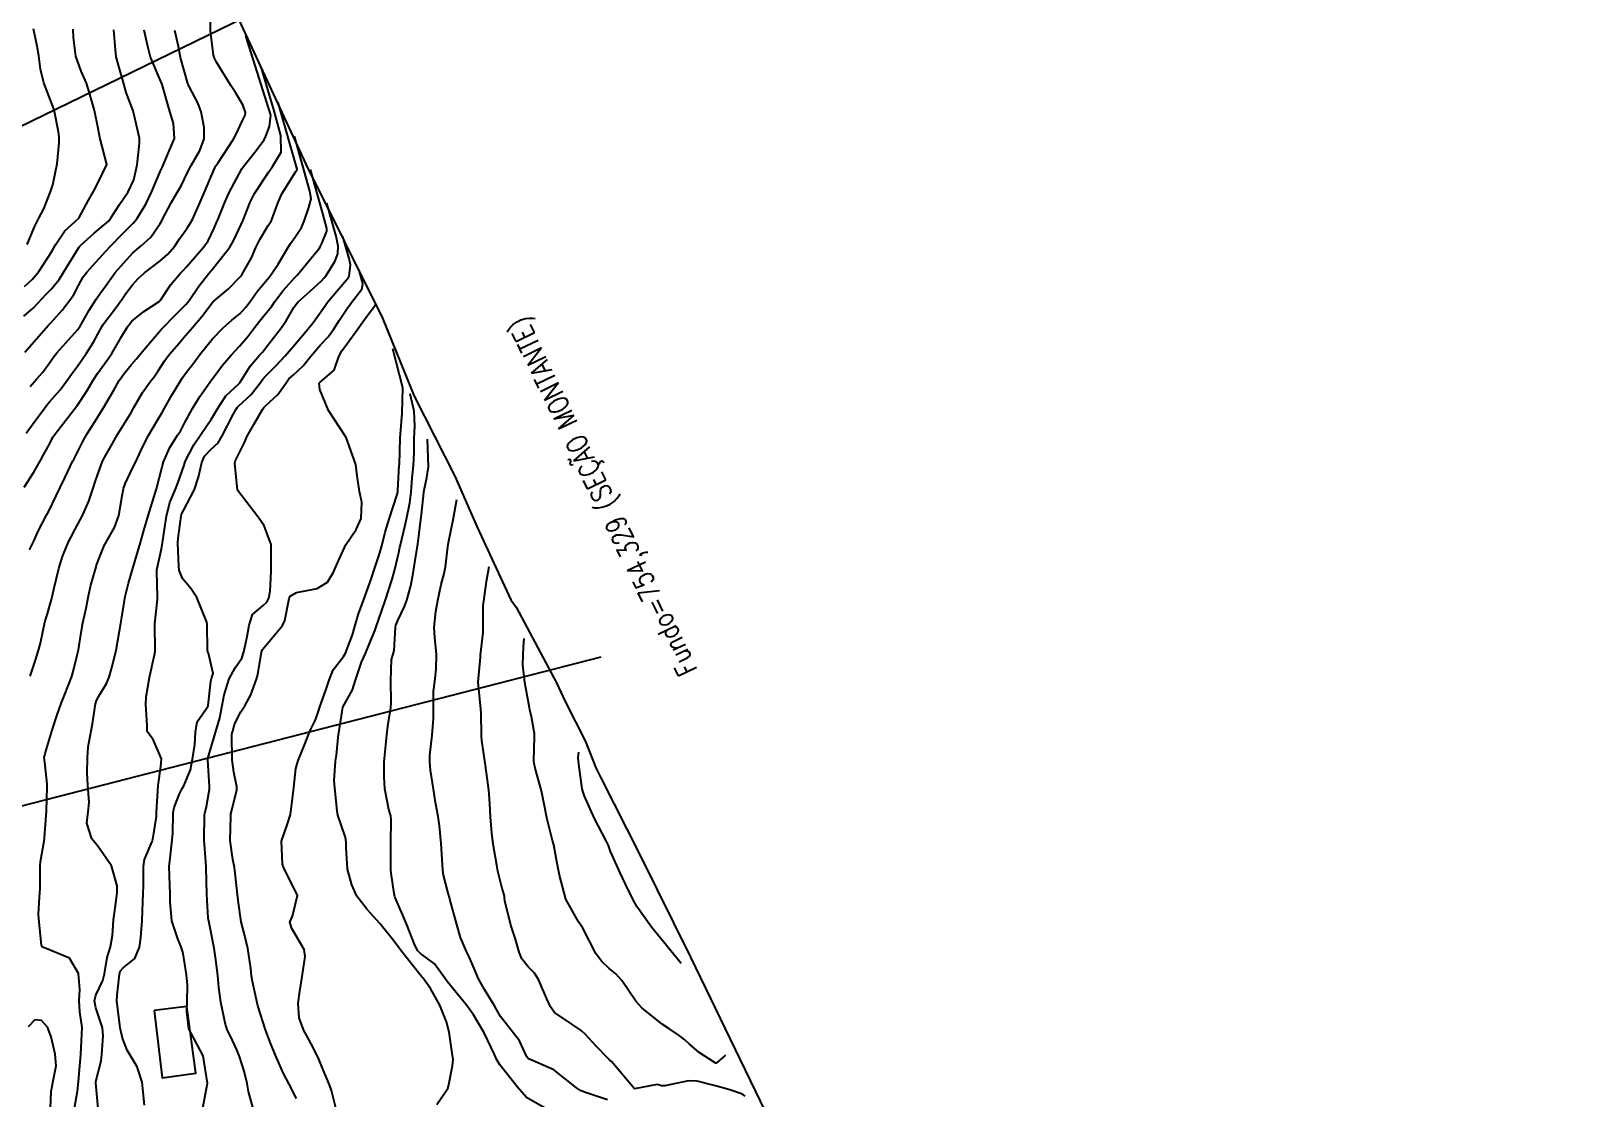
# Model space of a CAD drawing. Header units: metres. Extents: x 318500 to 325275, y 7408834 to 7428799.
# Drawn here: x 322104 to 322217.8, y 7423008.1 to 7423087.2 of the extents above; entities that cross this region are included whole.
import ezdxf

# ---------------------------------------------------------------- set-up
doc = ezdxf.new("R2010")
doc.units = ezdxf.units.M
doc.header["$MEASUREMENT"] = 0
doc.linetypes.add('CONTINUO', pattern=[0])
for name, color, linetype in [('Area', 45, 'Continuous'), ('Curvas de Nivel 1m', 11, 'Continuous'), ('Curvas de Nivel 5m', 15, 'Continuous'), ('Edificações', 30, 'Continuous'), ('TEXTO', 45, 'Continuous'), ('Vias Primárias', 230, 'Continuous')]:
    doc.layers.add(name, color=color, linetype=linetype)
doc.styles.add('ROMANS', font='romans', dxfattribs={"height": 0.2})

msp = doc.modelspace()

# ---------------------------------------------------------------- linework, layer by layer
at = {"layer": 'Area'}
msp.add_lwpolyline([(322119.24, 7423088.34), (322124.35, 7423077.33), (322130.04, 7423065.91), (322132.38, 7423060.12), (322135.39, 7423054.2), (322137.04, 7423050.4), (322139.55, 7423045.01), (322139.93, 7423044.47), (322142.93, 7423038.86), (322143.56, 7423037.49), (322145.08, 7423034.52), (322145.84, 7423032.55), (322146.22, 7423031.81), (322149.11, 7423026.1), (322152.87, 7423018.53), (322159.86, 7423004.07)], dxfattribs=at)
at = {"layer": 'Curvas de Nivel 1m', "flags": 128}
for points, elevation in [([(322103.62, 7423057.38), (322104.28, 7423058.29), (322105.07, 7423059.35), (322105.2, 7423059.52), (322105.38, 7423059.73), (322106.13, 7423060.59), (322106.68, 7423061.33), (322106.98, 7423061.75), (322107.42, 7423062.35), (322107.82, 7423062.92), (322108.09, 7423063.31), (322108.62, 7423064.13), (322109.25, 7423065.3), (322109.33, 7423065.43), (322109.45, 7423065.61), (322110.19, 7423066.57), (322110.71, 7423067.28), (322111.02, 7423067.74), (322111.5, 7423068.38), (322111.92, 7423068.85), (322112.38, 7423069.26), (322113.52, 7423070.13), (322114.12, 7423070.64), (322114.61, 7423071.23), (322114.98, 7423071.79), (322115.55, 7423072.59), (322115.81, 7423072.97), (322115.94, 7423073.21), (322116.44, 7423074.34), (322116.81, 7423075.2), (322117.61, 7423077.05), (322117.68, 7423077.19), (322117.83, 7423077.41), (322118.98, 7423079.17), (322119.2, 7423079.61), (322119.66, 7423080.56), (322119.86, 7423080.97), (322119.87, 7423081.16), (322119.68, 7423081.73), (322119.14, 7423082.63), (322118.78, 7423083.17), (322117.72, 7423084.88), (322117.57, 7423085.19), (322117.51, 7423085.41), (322117.29, 7423087.2), (322117.3, 7423088.73)], 799), ([(322103.46, 7423066.06), (322104.16, 7423066.68), (322104.81, 7423067.36), (322105.14, 7423067.7), (322105.49, 7423068.07), (322106.06, 7423068.78), (322106.42, 7423069.34), (322107.53, 7423071.15), (322107.6, 7423071.25), (322107.67, 7423071.32), (322108.65, 7423072.2), (322109.55, 7423072.96), (322109.74, 7423073.12), (322109.87, 7423073.3), (322110.54, 7423074.33), (322111.17, 7423075.28), (322111.6, 7423076.17), (322111.85, 7423077.27), (322112.02, 7423078.88), (322112.01, 7423079.26), (322111.66, 7423080.87), (322111.57, 7423081.17), (322111.54, 7423081.27), (322111.04, 7423082.64), (322110.85, 7423083.28), (322110.51, 7423084.49), (322110.29, 7423085.29), (322110.25, 7423085.81), (322110.13, 7423087.29)], 796), ([(322103.53, 7423063.38), (322104.07, 7423064), (322105.26, 7423065.35), (322105.35, 7423065.45), (322105.45, 7423065.55), (322106.29, 7423066.51), (322106.93, 7423067.33), (322107.15, 7423067.66), (322107.5, 7423068.32), (322107.85, 7423068.97), (322108.11, 7423069.31), (322108.78, 7423070.05), (322109.53, 7423070.88), (322109.91, 7423071.29), (322110.72, 7423072.11), (322111.56, 7423072.96), (322111.71, 7423073.12), (322111.82, 7423073.27), (322112.48, 7423074.35), (322112.9, 7423075.25), (322113.61, 7423076.89), (322113.73, 7423077.12), (322113.78, 7423077.24), (322114.33, 7423078.53), (322114.61, 7423079.23), (322114.55, 7423080.34), (322114.28, 7423081.23), (322113.69, 7423083.24), (322112.83, 7423085.25), (322112.62, 7423086.15), (322112.36, 7423087.26)], 797), ([(322103.69, 7423071.38), (322104.24, 7423072.68), (322104.59, 7423073.36), (322104.92, 7423074.01), (322105.45, 7423075.35), (322105.59, 7423075.78), (322105.93, 7423077.35), (322106.07, 7423078.91), (322106.06, 7423079.34), (322106.03, 7423079.73), (322105.69, 7423081.35), (322105.66, 7423081.42), (322104.92, 7423083.36), (322104.69, 7423084.38), (322104.56, 7423085.37), (322104.44, 7423086.08), (322104.16, 7423087.37)], 794), ([(322103.93, 7423060.83), (322104.39, 7423061.37), (322104.86, 7423061.9), (322105.42, 7423062.69), (322105.69, 7423063.09), (322105.89, 7423063.34), (322107.45, 7423065.07), (322107.55, 7423065.21), (322107.62, 7423065.32), (322108.28, 7423066.5), (322108.81, 7423067.31), (322109.08, 7423067.71), (322109.49, 7423068.27), (322109.92, 7423068.87), (322110.23, 7423069.29), (322111.52, 7423070.74), (322112.15, 7423071.26), (322112.87, 7423071.91), (322113.56, 7423072.93), (322113.67, 7423073.13), (322113.73, 7423073.24), (322114.36, 7423074.45), (322114.81, 7423075.23), (322115.1, 7423075.72), (322115.61, 7423076.75), (322115.84, 7423077.22), (322116.49, 7423078.34), (322116.82, 7423079.2), (322116.81, 7423080.04), (322116.59, 7423081.21), (322116.35, 7423081.88), (322115.69, 7423083.09), (322115.63, 7423083.22), (322115.6, 7423083.31), (322115.06, 7423085.23), (322114.9, 7423086.06), (322114.64, 7423087.23)], 798), ([(322103.88, 7423048.72), (322104.18, 7423049.37), (322104.5, 7423050.11), (322105.16, 7423051.35), (322105.27, 7423051.55), (322106.14, 7423053.34), (322106.51, 7423054.12), (322107.08, 7423055.32), (322107.17, 7423055.48), (322107.33, 7423055.78), (322107.85, 7423056.81), (322108.13, 7423057.31), (322108.6, 7423058.06), (322109.37, 7423059.3), (322110.11, 7423060.57), (322110.51, 7423061.28), (322110.88, 7423061.81), (322111.42, 7423062.46), (322111.8, 7423062.89), (322112.1, 7423063.26), (322113.45, 7423064.86), (322113.62, 7423065.06), (322113.79, 7423065.24), (322114.61, 7423066.08), (322115.48, 7423066.94), (322115.61, 7423067.08), (322115.71, 7423067.22), (322116.43, 7423068.28), (322117.14, 7423069.2), (322117.51, 7423069.64), (322118.72, 7423071.17), (322119.02, 7423071.68), (322119.56, 7423072.86), (322119.65, 7423073.07), (322119.7, 7423073.16), (322120.22, 7423074.51), (322120.54, 7423075.15), (322121.61, 7423076.75), (322121.89, 7423077.14), (322122.53, 7423078.22), (322122.49, 7423079.44), (322122.01, 7423081.27), (322121.1, 7423084.38)], 801), ([(322103.92, 7423039.36), (322104.31, 7423040.55), (322104.57, 7423041.36), (322104.69, 7423041.8), (322105.01, 7423043.35), (322105.04, 7423043.47), (322105.17, 7423043.9), (322105.49, 7423045.04), (322105.57, 7423045.34), (322105.67, 7423045.82), (322106.05, 7423047.34), (322106.32, 7423048.23), (322106.76, 7423049.33), (322106.92, 7423049.65), (322107.25, 7423050.26), (322107.63, 7423050.95), (322107.83, 7423051.31), (322108.26, 7423052.33), (322108.59, 7423053.31), (322108.76, 7423053.84), (322109.28, 7423055.3), (322109.29, 7423055.33), (322109.32, 7423055.39), (322110.01, 7423056.62), (322110.4, 7423057.28), (322111.37, 7423058.85), (322111.61, 7423059.27), (322112.25, 7423060.39), (322112.87, 7423061.25), (322113.1, 7423061.55), (322113.41, 7423061.99), (322113.9, 7423062.76), (322114.25, 7423063.23), (322114.8, 7423063.86), (322115.44, 7423064.63), (322115.94, 7423065.21), (322116.64, 7423066.03), (322117.48, 7423067.13), (322117.51, 7423067.16), (322117.55, 7423067.19), (322118.6, 7423068.06), (322119.51, 7423068.99), (322119.58, 7423069.09), (322119.63, 7423069.16), (322120.31, 7423070.37), (322120.65, 7423071.15), (322120.93, 7423071.75), (322121.55, 7423072.77), (322121.71, 7423072.99), (322121.8, 7423073.14), (322122.28, 7423074.43), (322122.57, 7423075.13), (322123.61, 7423076.78), (322123.7, 7423076.92), (322123.7, 7423076.96), (322122.3, 7423081.89)], 802), ([(322107.2, 7423007.31), (322107.42, 7423008.59), (322107.49, 7423009.31), (322107.58, 7423010.17), (322107.68, 7423011.31), (322107.73, 7423012.32), (322107.77, 7423013.3), (322107.61, 7423014.47), (322107.54, 7423015.31), (322107.6, 7423016.11), (322107.5, 7423017.31), (322106.83, 7423018.44), (322104.98, 7423019.21), (322104.84, 7423019.26), (322104.79, 7423019.35), (322104.77, 7423019.42), (322104.55, 7423021.35), (322104.53, 7423021.7), (322104.64, 7423023.35), (322104.66, 7423023.59), (322104.66, 7423025.35), (322104.69, 7423025.59), (322104.95, 7423027.14), (322104.97, 7423027.33), (322104.98, 7423027.35), (322104.98, 7423027.38), (322105.13, 7423029.35), (322105.18, 7423031.16), (322105.17, 7423031.35), (322105.02, 7423032.75), (322104.96, 7423033.35), (322104.97, 7423033.41), (322105.03, 7423033.62), (322105.55, 7423035.34), (322105.92, 7423036.49), (322106.22, 7423037.33), (322106.46, 7423037.96), (322107, 7423039.32), (322107.11, 7423039.71), (322107.43, 7423041.02), (322107.49, 7423041.32), (322107.73, 7423042.74), (322107.83, 7423043.31), (322108.07, 7423044.41), (322108.25, 7423045.31), (322108.41, 7423046.1), (322108.75, 7423047.3), (322108.87, 7423047.65), (322109.23, 7423048.6), (322109.43, 7423049.1), (322109.54, 7423049.3), (322110.18, 7423050.37), (322110.49, 7423051.28), (322110.73, 7423052.72), (322110.84, 7423053.28), (322110.95, 7423053.62), (322111.31, 7423054.35), (322111.61, 7423054.97), (322111.75, 7423055.26), (322112.25, 7423056.34), (322112.71, 7423057.25), (322113.36, 7423058.35), (322113.7, 7423058.9), (322113.88, 7423059.23), (322114.42, 7423060.19), (322115.03, 7423061.22), (322115.18, 7423061.45), (322115.41, 7423061.77), (322116.04, 7423062.6), (322116.49, 7423063.2), (322117.44, 7423064.38), (322118.21, 7423065.18), (322118.87, 7423065.75), (322119.47, 7423066.26), (322119.9, 7423066.73), (322120.22, 7423067.15), (322120.75, 7423067.89), (322121.5, 7423068.79), (322121.66, 7423068.98), (322121.78, 7423069.14), (322122.29, 7423069.9), (322123.01, 7423071.12), (322123.22, 7423071.43), (322123.54, 7423071.88), (322124.02, 7423072.64), (322124.22, 7423073.1), (322124.56, 7423074.11), (322124.75, 7423074.75), (322124.65, 7423075.32), (322123.5, 7423079.41)], 803), ([(322108.96, 7423007.29), (322108.79, 7423009.21), (322108.79, 7423009.29), (322109.17, 7423010.84), (322109.22, 7423011.29), (322109.34, 7423012.69), (322109.28, 7423013.28), (322108.78, 7423014.77), (322108.69, 7423015.29), (322108.79, 7423015.7), (322109.31, 7423016.78), (322109.42, 7423017.28), (322109.62, 7423018.49), (322109.86, 7423019.28), (322110.01, 7423020.12), (322110.1, 7423021.28), (322110.19, 7423021.97), (322110.36, 7423023.28), (322110.36, 7423023.82), (322109.94, 7423025.28), (322108.94, 7423026.76), (322108.5, 7423027.3), (322108.12, 7423028.46), (322108.22, 7423029.3), (322108.28, 7423030), (322108.19, 7423031.3), (322108.14, 7423032.17), (322108.16, 7423033.31), (322108.22, 7423034.12), (322108.43, 7423035.31), (322108.53, 7423035.83), (322108.77, 7423037.3), (322108.84, 7423037.54), (322109.09, 7423037.99), (322109.58, 7423038.81), (322109.77, 7423039.29), (322110.01, 7423040.18), (322110.29, 7423041.28), (322110.42, 7423042), (322110.64, 7423043.28), (322110.71, 7423043.73), (322110.95, 7423045.27), (322111.2, 7423046.26), (322111.5, 7423047.27), (322111.89, 7423048.6), (322112.09, 7423049.26), (322112.34, 7423050.17), (322112.67, 7423051.25), (322113.29, 7423053.24), (322113.69, 7423054.87), (322113.8, 7423055.24), (322114.26, 7423056.31), (322114.84, 7423057.23), (322115.05, 7423057.53), (322115.36, 7423058.12), (322115.95, 7423059.21), (322116.5, 7423060.09), (322117.26, 7423061.19), (322117.32, 7423061.27), (322117.4, 7423061.38), (322118.18, 7423062.42), (322118.81, 7423063.17), (322119.44, 7423063.84), (322120.05, 7423064.55), (322120.5, 7423065.15), (322120.91, 7423065.69), (322121.47, 7423066.36), (322121.82, 7423066.79), (322122.05, 7423067.13), (322122.66, 7423067.96), (322123.51, 7423068.9), (322123.61, 7423069), (322123.72, 7423069.11), (322124.63, 7423070.2), (322125.34, 7423071.08), (322125.42, 7423071.2), (322125.54, 7423071.43), (322125.91, 7423072.36), (322125.9, 7423072.55), (322125.62, 7423073.66), (322124.7, 7423076.92)], 804), ([(322116.68, 7423007.19), (322117.07, 7423009.18), (322116.74, 7423011.19), (322115.67, 7423013.2), (322115.52, 7423014.46), (322115.56, 7423015.2), (322115.57, 7423016.44), (322115.51, 7423017.2), (322115.25, 7423018.79), (322115.13, 7423019.21), (322114.85, 7423019.89), (322114.42, 7423021.22), (322114.29, 7423022.63), (322114.29, 7423023.22), (322114.26, 7423023.86), (322114.23, 7423025.23), (322114.3, 7423025.86), (322114.45, 7423027.22), (322114.48, 7423027.7), (322114.52, 7423029.22), (322114.58, 7423029.62), (322114.99, 7423030.63), (322115.19, 7423031.02), (322115.3, 7423031.22), (322115.8, 7423032.42), (322115.96, 7423033.21), (322116.12, 7423034.28), (322116.18, 7423035.2), (322116.3, 7423035.96), (322117.08, 7423037.11), (322117.11, 7423037.16), (322117.11, 7423037.19), (322117.31, 7423038.99), (322117.36, 7423039.19), (322117.48, 7423039.56), (322117.13, 7423041.07), (322117.09, 7423041.15), (322117.08, 7423041.19), (322117.07, 7423041.25), (322117.03, 7423043.19), (322117, 7423043.36), (322116.27, 7423045.2), (322115.83, 7423045.85), (322115.2, 7423046.61), (322114.97, 7423047.22), (322114.94, 7423047.5), (322114.87, 7423049.22), (322114.89, 7423049.58), (322115.1, 7423051.22), (322115.14, 7423051.36), (322115.27, 7423051.64), (322116.09, 7423053.21), (322116.4, 7423054.11), (322116.64, 7423055.2), (322116.85, 7423055.68), (322117.34, 7423056.19), (322117.86, 7423056.67), (322118.16, 7423057.18), (322118.96, 7423058.76), (322119.19, 7423059.16), (322119.26, 7423059.27), (322119.37, 7423059.38), (322120.29, 7423060.24), (322121, 7423061.14), (322121.17, 7423061.38), (322121.41, 7423061.65), (322122.15, 7423062.4), (322122.82, 7423063.12), (322123.44, 7423063.83), (322124.5, 7423065.09), (322124.92, 7423065.62), (322125.47, 7423066.38), (322125.75, 7423066.8), (322125.95, 7423067.08), (322126.65, 7423067.91), (322127.51, 7423068.91), (322127.56, 7423069.01), (322127.65, 7423069.86), (322127.56, 7423070.33), (322127.1, 7423071.95)], 806), ([(322120.5, 7423007.13), (322120.11, 7423008.55), (322120, 7423009.14), (322119.79, 7423010.07), (322119.44, 7423011.15), (322119.23, 7423011.64), (322118.76, 7423012.66), (322118.59, 7423012.99), (322118.51, 7423013.16), (322118.4, 7423013.53), (322118.06, 7423015.17), (322117.9, 7423016.28), (322117.83, 7423017.17), (322117.69, 7423018.31), (322117.56, 7423019.18), (322117.24, 7423020.81), (322117.15, 7423021.19), (322117.11, 7423021.42), (322117, 7423023.19), (322116.96, 7423025.15), (322116.96, 7423025.19), (322116.93, 7423025.58), (322116.82, 7423027.19), (322116.85, 7423029.07), (322116.87, 7423029.19), (322116.89, 7423029.27), (322116.98, 7423029.7), (322117.2, 7423030.98), (322117.21, 7423031.19), (322117.09, 7423033.13), (322117.08, 7423033.19), (322117.09, 7423033.25), (322117.66, 7423035.18), (322117.98, 7423036.26), (322118.16, 7423037.17), (322118.3, 7423037.97), (322118.67, 7423039.17), (322119.12, 7423039.97), (322119.6, 7423040.68), (322119.76, 7423041.15), (322120, 7423042.3), (322120.14, 7423043.15), (322120.39, 7423043.93), (322121.18, 7423044.6), (322121.47, 7423044.85), (322121.6, 7423045.13), (322121.71, 7423045.65), (322121.78, 7423047.13), (322121.79, 7423048.57), (322121.78, 7423049.13), (322121.26, 7423050.5), (322120.82, 7423051.14), (322119.29, 7423053.16), (322119.08, 7423055.16), (322119.13, 7423055.35), (322119.33, 7423055.75), (322119.81, 7423056.69), (322119.99, 7423057.15), (322120.49, 7423058.02), (322121.14, 7423059.14), (322121.23, 7423059.28), (322121.37, 7423059.41), (322122.27, 7423060.24), (322122.88, 7423061.12), (322123.1, 7423061.41), (322123.41, 7423061.69), (322124.14, 7423062.37), (322124.73, 7423063.09), (322125.44, 7423063.92), (322126, 7423064.52), (322126.4, 7423065.07), (322126.81, 7423065.72), (322127.47, 7423066.69), (322127.63, 7423066.91), (322127.74, 7423067.06), (322128.49, 7423068.05), (322128.57, 7423068.43), (322128.53, 7423068.66), (322128.3, 7423069.47)], 807), ([(322123.65, 7423008.05), (322123.12, 7423009.1), (322122.72, 7423009.85), (322122.14, 7423011.12), (322121.72, 7423012.15), (322121.37, 7423013.12), (322120.79, 7423014.91), (322120.73, 7423015.13), (322120.39, 7423016.71), (322120.33, 7423017.14), (322120.28, 7423017.69), (322120.06, 7423019.15), (322119.8, 7423020.21), (322119.56, 7423021.15), (322119.33, 7423022.71), (322119.29, 7423023.16), (322119.09, 7423024.98), (322119.06, 7423025.16), (322118.93, 7423025.75), (322118.75, 7423027.16), (322118.79, 7423028.98), (322118.8, 7423029.16), (322118.83, 7423029.31), (322118.98, 7423029.95), (322119.24, 7423030.91), (322119.24, 7423031.16), (322119.02, 7423032.23), (322118.89, 7423033.16), (322118.87, 7423034.98), (322118.9, 7423035.16), (322118.93, 7423035.28), (322119.06, 7423035.79), (322119.53, 7423036.7), (322119.82, 7423037.15), (322120.27, 7423037.97), (322120.69, 7423039.14), (322120.78, 7423039.48), (322121.07, 7423041.14), (322121.08, 7423041.2), (322121.13, 7423041.34), (322122.62, 7423043.12), (322122.8, 7423043.48), (322123.12, 7423045.11), (322123.19, 7423045.3), (322123.65, 7423045.56), (322125.2, 7423045.85), (322125.95, 7423046.32), (322126.41, 7423047.07), (322126.65, 7423047.63), (322127.24, 7423048.95), (322127.27, 7423049.03), (322127.28, 7423049.06), (322128.07, 7423050.24), (322128.46, 7423051.04), (322128.51, 7423052.27), (322128.32, 7423053.04), (322128.15, 7423054.21), (322128.06, 7423055.05), (322127.35, 7423057.06), (322126.03, 7423059.07), (322125.39, 7423060.61), (322125.34, 7423061.08), (322125.36, 7423061.12), (322125.4, 7423061.16), (322126.44, 7423062.04), (322126.79, 7423063.07), (322127.01, 7423063.49), (322127.44, 7423064.06), (322128.16, 7423065.05), (322128.7, 7423065.8), (322129.48, 7423066.88), (322129.52, 7423066.91), (322129.51, 7423066.96)], 808), ([(322126.65, 7423007.05), (322126.26, 7423008.62), (322126.1, 7423009.06), (322125.64, 7423010.16), (322125.27, 7423011.07), (322124.75, 7423012.08), (322124.4, 7423012.73), (322124.21, 7423013.09), (322123.86, 7423014.01), (322123.79, 7423015.1), (322123.9, 7423015.99), (322124.07, 7423017.09), (322124.3, 7423018.56), (322124.22, 7423019.09), (322123.32, 7423020.64), (322123.17, 7423021.11), (322123.35, 7423021.57), (322123.72, 7423023.1), (322122.91, 7423024.76), (322122.72, 7423025.11), (322122.62, 7423025.41), (322122.55, 7423027.12), (322122.96, 7423028.32), (322123.22, 7423029.11), (322123.42, 7423030.67), (322123.46, 7423031.1), (322123.62, 7423032.5), (322123.78, 7423033.1), (322124.27, 7423034.32), (322124.58, 7423035.09), (322124.72, 7423035.42), (322125.07, 7423036.13), (322125.31, 7423036.84), (322125.38, 7423037.08), (322125.84, 7423038.33), (322126.07, 7423039.07), (322126.37, 7423039.82), (322127.13, 7423040.82), (322127.28, 7423041.06), (322127.8, 7423042.41), (322127.99, 7423043.05), (322128.25, 7423043.97), (322128.65, 7423045.04), (322129.21, 7423046.62), (322129.34, 7423047.03), (322129.82, 7423048.44), (322129.98, 7423049.02), (322130.23, 7423050.04), (322130.52, 7423051.01), (322131.13, 7423052.84), (322131.16, 7423053), (322131.17, 7423053.13), (322131.27, 7423055), (322131.28, 7423055.05), (322131.35, 7423057), (322131.5, 7423058.86), (322131.53, 7423060.74), (322130.79, 7423063.62)], 809), ([(322142.38, 7423007.15), (322140.7, 7423008.12), (322140.03, 7423008.88), (322138.73, 7423010.53), (322138.51, 7423010.9), (322138.34, 7423011.31), (322137.57, 7423012.91), (322136.78, 7423014.24), (322136.28, 7423014.93), (322134.82, 7423016.71), (322134.66, 7423016.95), (322133.88, 7423018.02), (322132.84, 7423018.8), (322132.66, 7423018.98), (322132.43, 7423019.41), (322131.82, 7423020.99), (322130.96, 7423022.94), (322130.94, 7423023), (322130.9, 7423023.23), (322130.68, 7423024.76), (322130.65, 7423025), (322130.64, 7423025.28), (322130.66, 7423027), (322130.67, 7423028.71), (322130.64, 7423029.01), (322130.5, 7423029.48), (322130.2, 7423031.01), (322130.15, 7423031.88), (322130.16, 7423033.01), (322130.27, 7423034.24), (322130.36, 7423035.01), (322130.43, 7423035.64), (322130.65, 7423037.01), (322130.67, 7423037.42), (322130.64, 7423039.01), (322130.7, 7423040.59), (322130.83, 7423041), (322130.89, 7423041.25), (322131, 7423043), (322131.03, 7423043.13), (322131.17, 7423043.48), (322131.66, 7423044.52), (322131.83, 7423044.99), (322132.13, 7423046.06), (322132.31, 7423046.99), (322132.43, 7423047.78), (322132.63, 7423048.99), (322132.7, 7423049.53), (322132.88, 7423050.98), (322132.92, 7423051.34), (322133.1, 7423052.98), (322133.12, 7423053.16), (322133.31, 7423054.09), (322133.43, 7423054.87), (322133.37, 7423056.94)], 811), ([(322146.7, 7423007.95), (322145, 7423008.52), (322144.71, 7423008.63), (322144.41, 7423008.82), (322142.73, 7423010.16), (322141.15, 7423010.86), (322140.85, 7423010.98), (322140.74, 7423011.13), (322140.18, 7423012.31), (322139.74, 7423012.89), (322138.78, 7423014.11), (322138.32, 7423014.9), (322137.59, 7423016.13), (322137.15, 7423016.92), (322136.83, 7423017.69), (322136.45, 7423018.54), (322136.25, 7423018.93), (322135.82, 7423019.97), (322135.54, 7423020.94), (322135.02, 7423022.82), (322134.99, 7423022.95), (322134.97, 7423023.02), (322134.9, 7423023.26), (322134.56, 7423024.6), (322134.51, 7423024.96), (322134.49, 7423025.4), (322134.38, 7423026.96), (322134.26, 7423028.25), (322134.16, 7423028.96), (322133.97, 7423029.98), (322133.8, 7423030.97), (322133.6, 7423032.39), (322133.54, 7423032.97), (322133.54, 7423033.48), (322133.71, 7423034.97), (322133.82, 7423036.21), (322133.82, 7423036.97), (322133.82, 7423038.25), (322133.9, 7423038.97), (322134.02, 7423039.87), (322134.04, 7423040.97), (322133.9, 7423042.22), (322133.87, 7423042.97), (322133.98, 7423044.16), (322134.12, 7423044.97), (322134.39, 7423046.15), (322134.6, 7423046.96), (322134.7, 7423047.47), (322134.87, 7423048.96), (322134.92, 7423049.28), (322135.27, 7423050.95), (322135.53, 7423052.46)], 812), ([(322156.92, 7423008.22), (322156.71, 7423008.36), (322155.77, 7423008.67), (322154.71, 7423008.97), (322153.35, 7423009.33), (322152.72, 7423009.35), (322150.95, 7423008.98), (322150.71, 7423008.98), (322150.38, 7423009.08), (322148.71, 7423008.76), (322147, 7423010.79), (322146.86, 7423010.91), (322146.74, 7423011.02), (322145.87, 7423011.93), (322145.05, 7423012.82), (322144.76, 7423013.08), (322144.06, 7423013.54), (322142.78, 7423014.42), (322142.47, 7423014.84), (322142.2, 7423015.44), (322141.6, 7423016.86), (322141.29, 7423017.33), (322140.83, 7423017.8), (322140.35, 7423018.39), (322140.16, 7423018.88), (322139.89, 7423019.85), (322139.55, 7423020.89), (322139.09, 7423022.7), (322139.08, 7423022.9), (322139.07, 7423023.07), (322138.91, 7423023.6), (322138.58, 7423024.9), (322138.5, 7423025.33), (322138.24, 7423026.91), (322138.13, 7423027.74), (322138.04, 7423028.91), (322137.98, 7423029.92), (322137.9, 7423030.91), (322137.75, 7423032.18), (322137.64, 7423032.91), (322137.39, 7423034.58), (322137.36, 7423034.92), (322137.35, 7423036.64), (322137.33, 7423036.92), (322137.11, 7423038.92), (322137.29, 7423040.76), (322137.3, 7423040.92), (322137.49, 7423042.59), (322137.5, 7423042.92), (322137.5, 7423044.6), (322137.53, 7423044.92), (322137.73, 7423046.38), (322137.94, 7423047.48)], 813), ([(322155.46, 7423011.25), (322154.76, 7423010.66), (322154.74, 7423010.66), (322154.68, 7423010.68), (322153.49, 7423011.44), (322152.75, 7423012.1), (322152.44, 7423012.4), (322152.02, 7423012.72), (322151.26, 7423013.23), (322150.77, 7423013.56), (322149.24, 7423014.76), (322148.8, 7423015.25), (322147.78, 7423016.78), (322147.33, 7423017.29), (322146.83, 7423017.68), (322146.25, 7423018.21), (322145.85, 7423018.8), (322144.87, 7423020.67), (322144.78, 7423020.82), (322144.55, 7423021.15), (322143.61, 7423022.83), (322143.15, 7423024.61), (322143.11, 7423024.84), (322142.93, 7423025.73), (322142.72, 7423026.84), (322142.64, 7423027.16), (322142.21, 7423028.85), (322142.01, 7423029.87), (322141.81, 7423030.86), (322141.35, 7423032.54), (322141.26, 7423032.87), (322141.24, 7423033.07), (322141.3, 7423034.87), (322141.3, 7423035.11), (322141.07, 7423036.34), (322140.96, 7423036.87), (322140.93, 7423037.02), (322140.57, 7423038.88), (322140.44, 7423040.19), (322140.45, 7423040.88), (322140.48, 7423041.54), (322140.52, 7423042.14)], 814), ([(322105.43, 7423007.34), (322105.47, 7423008.56), (322105.63, 7423009.34), (322105.85, 7423010.46), (322105.78, 7423011.33), (322105.47, 7423012.62), (322105.2, 7423013.34), (322104.77, 7423013.81), (322104.26, 7423013.86), (322103.77, 7423013.36)], 802)]:
    msp.add_lwpolyline(points, dxfattribs=dict(at, elevation=elevation))
at = {"layer": 'Curvas de Nivel 5m', "flags": 128}
for points, elevation in [([(322103.47, 7423053.38), (322104.19, 7423054.48), (322104.68, 7423055.36), (322104.91, 7423055.77), (322105.34, 7423056.57), (322105.61, 7423057.08), (322105.79, 7423057.34), (322107.16, 7423059.11), (322107.33, 7423059.32), (322107.34, 7423059.35), (322107.37, 7423059.37), (322108.15, 7423060.55), (322108.59, 7423061.31), (322108.9, 7423061.81), (322109.42, 7423062.53), (322109.76, 7423062.96), (322109.98, 7423063.29), (322110.72, 7423064.56), (322111.14, 7423065.27), (322111.27, 7423065.46), (322111.46, 7423065.68), (322112.33, 7423066.4), (322113.48, 7423067.14), (322113.53, 7423067.18), (322113.58, 7423067.24), (322114.34, 7423068.39), (322115.04, 7423069.22), (322115.28, 7423069.46), (322115.51, 7423069.71), (322116.8, 7423071.2), (322117.1, 7423071.64), (322117.55, 7423072.57), (322117.74, 7423073.01), (322117.82, 7423073.19), (322118.33, 7423074.43), (322118.65, 7423075.17), (322119.61, 7423076.98), (322119.73, 7423077.16), (322120.57, 7423078.21), (322121.26, 7423079.14), (322121.39, 7423079.39), (322121.65, 7423080.12), (322121.76, 7423080.96), (322120, 7423086.51), (322119.89, 7423086.86)], 800), ([(322103.49, 7423068.26), (322104.08, 7423068.79), (322104.56, 7423069.36), (322105.52, 7423070.84), (322105.8, 7423071.35), (322106.49, 7423072.39), (322107.52, 7423073.32), (322107.54, 7423073.34), (322107.56, 7423073.38), (322108.24, 7423074.66), (322108.62, 7423075.31), (322108.95, 7423075.96), (322109.61, 7423077.3), (322109.09, 7423079.31), (322108.97, 7423079.98), (322108.69, 7423081.31), (322108.3, 7423082.7), (322108.09, 7423083.32), (322107.7, 7423084.22), (322107.3, 7423085.33), (322107.13, 7423086.72), (322107.11, 7423087.33)], 795), ([(322112.38, 7423007.55), (322112.23, 7423009.25), (322111.85, 7423010.38), (322111.33, 7423011.26), (322111.11, 7423011.63), (322110.75, 7423012.5), (322110.59, 7423013.27), (322110.56, 7423013.48), (322110.33, 7423015.27), (322110.36, 7423015.71), (322110.55, 7423017.27), (322110.6, 7423017.49), (322110.82, 7423017.74), (322111.68, 7423018.41), (322112.02, 7423019.25), (322112.12, 7423019.98), (322112.23, 7423021.25), (322112.26, 7423022.63), (322112.29, 7423023.25), (322112.31, 7423023.84), (322112.32, 7423025.25), (322112.4, 7423025.77), (322112.95, 7423027.1), (322112.99, 7423027.2), (322113, 7423027.24), (322113.27, 7423028.94), (322113.29, 7423029.24), (322113.38, 7423030.85), (322113.41, 7423031.24), (322113.61, 7423032.65), (322113.65, 7423033.23), (322113.04, 7423034.67), (322112.78, 7423034.97), (322112.6, 7423035.25), (322112.59, 7423035.71), (322112.5, 7423037.25), (322112.52, 7423037.82), (322112.76, 7423039.25), (322113.13, 7423040.93), (322113.19, 7423041.18), (322113.19, 7423041.24), (322113.16, 7423043.24), (322113.36, 7423045.07), (322113.36, 7423045.24), (322113.3, 7423047.15), (322113.31, 7423047.24), (322113.66, 7423048.81), (322113.73, 7423049.24), (322113.92, 7423050.57), (322114.03, 7423051.23), (322114.28, 7423052.23), (322114.68, 7423053.23), (322114.85, 7423053.67), (322115.32, 7423055), (322115.37, 7423055.17), (322115.39, 7423055.22), (322116.05, 7423056.5), (322116.52, 7423057.2), (322117.36, 7423058.43), (322117.79, 7423059.18), (322118.41, 7423060.15), (322119.4, 7423061.06), (322119.45, 7423061.11), (322119.49, 7423061.16), (322120.23, 7423062.34), (322120.92, 7423063.15), (322121.16, 7423063.42), (322121.44, 7423063.79), (322122.46, 7423065.12), (322122.88, 7423065.7), (322123.47, 7423066.69), (322123.64, 7423066.95), (322123.78, 7423067.11), (322124.67, 7423067.91), (322125.5, 7423068.68), (322125.7, 7423068.89), (322125.85, 7423069.08), (322126.49, 7423070.11), (322126.72, 7423070.68), (322126.75, 7423071.25), (322126.59, 7423071.99), (322125.9, 7423074.44)], 805), ([(322134.06, 7423007.59), (322134.7, 7423008.54), (322134.87, 7423008.78), (322134.92, 7423008.95), (322135.23, 7423010.45), (322135.27, 7423010.94), (322135.19, 7423011.39), (322134.96, 7423012.95), (322134.77, 7423013.73), (322134.27, 7423014.96), (322133.58, 7423016.2), (322133.02, 7423016.98), (322132.93, 7423017.08), (322132.82, 7423017.2), (322131.41, 7423018.99), (322130.85, 7423019.75), (322129.83, 7423021.02), (322128.89, 7423022.05), (322128.14, 7423023.04), (322127.75, 7423023.89), (322127.43, 7423025.05), (322127.34, 7423026.66), (322127.35, 7423027.05), (322127.29, 7423027.39), (322126.96, 7423028.33), (322126.73, 7423029.06), (322126.67, 7423029.36), (322126.5, 7423031.07), (322126.46, 7423031.61), (322126.55, 7423033.06), (322126.61, 7423033.49), (322126.78, 7423035.06), (322126.81, 7423035.3), (322127.08, 7423037.06), (322127.8, 7423038.35), (322128.02, 7423039.05), (322128.48, 7423040.4), (322128.77, 7423041.04), (322128.88, 7423041.29), (322129.14, 7423041.94), (322129.46, 7423042.72), (322129.56, 7423043.02), (322129.97, 7423044.22), (322130.25, 7423045.01), (322130.74, 7423046.54), (322130.88, 7423047), (322130.95, 7423047.27), (322131.23, 7423048.52), (322131.32, 7423048.92), (322131.33, 7423049), (322131.71, 7423050.55), (322131.8, 7423050.99), (322132.06, 7423052.22), (322132.15, 7423052.99), (322132.24, 7423054.06), (322132.33, 7423054.99), (322132.38, 7423055.95), (322132.38, 7423056.99), (322132.43, 7423057.92), (322132.37, 7423059.01), (322132.08, 7423060.29)], 810), ([(322152.17, 7423018.05), (322150.85, 7423019.65), (322149.97, 7423020.75), (322148.89, 7423022.27), (322148.61, 7423022.76), (322148.05, 7423023.92), (322147.64, 7423024.78), (322146.94, 7423026.36), (322146.77, 7423026.79), (322146.61, 7423027.14), (322145.75, 7423028.81), (322145, 7423030.46), (322144.87, 7423030.82), (322144.83, 7423030.99), (322144.58, 7423032.82), (322144.54, 7423033.32), (322144.59, 7423033.73)], 815)]:
    msp.add_lwpolyline(points, dxfattribs=dict(at, elevation=elevation))
at = {"layer": 'Edificações'}
msp.add_lwpolyline([(322113.11, 7423014.56), (322113.71, 7423009.58), (322116.2, 7423009.92), (322115.52, 7423014.86)], close=True, dxfattribs=at)
at = {"layer": 'TEXTO', "linetype": 'CONTINUO'}
for points in [[(321905.32, 7422983.76, 0), (322123.59, 7423090.08, 0)], [(321907.52, 7422979.36, 0), (322146.23, 7423040.8, 0)]]:
    msp.add_polyline3d(points, dxfattribs=at)
at = {"layer": 'Vias Primárias'}
for points in [[(323715.64, 7420145.55, 0), (323709.04, 7420132.94)], [(323831.09, 7420001.79, 0), (323833.84, 7420008.44, 0.220888)]]:
    msp.add_lwpolyline(points, format="xyb", dxfattribs=at)

# ---------------------------------------------------------------- texts
at = {"layer": 'TEXTO', "style": 'ROMANS', "width": 0.8}
msp.add_text('Fundo=754,329 (SEÇÃO MONTANTE)', height=1.5, rotation=115.8591, dxfattribs=at).set_placement((322153.4, 7423039.84))

doc.saveas('drawing.dxf')
